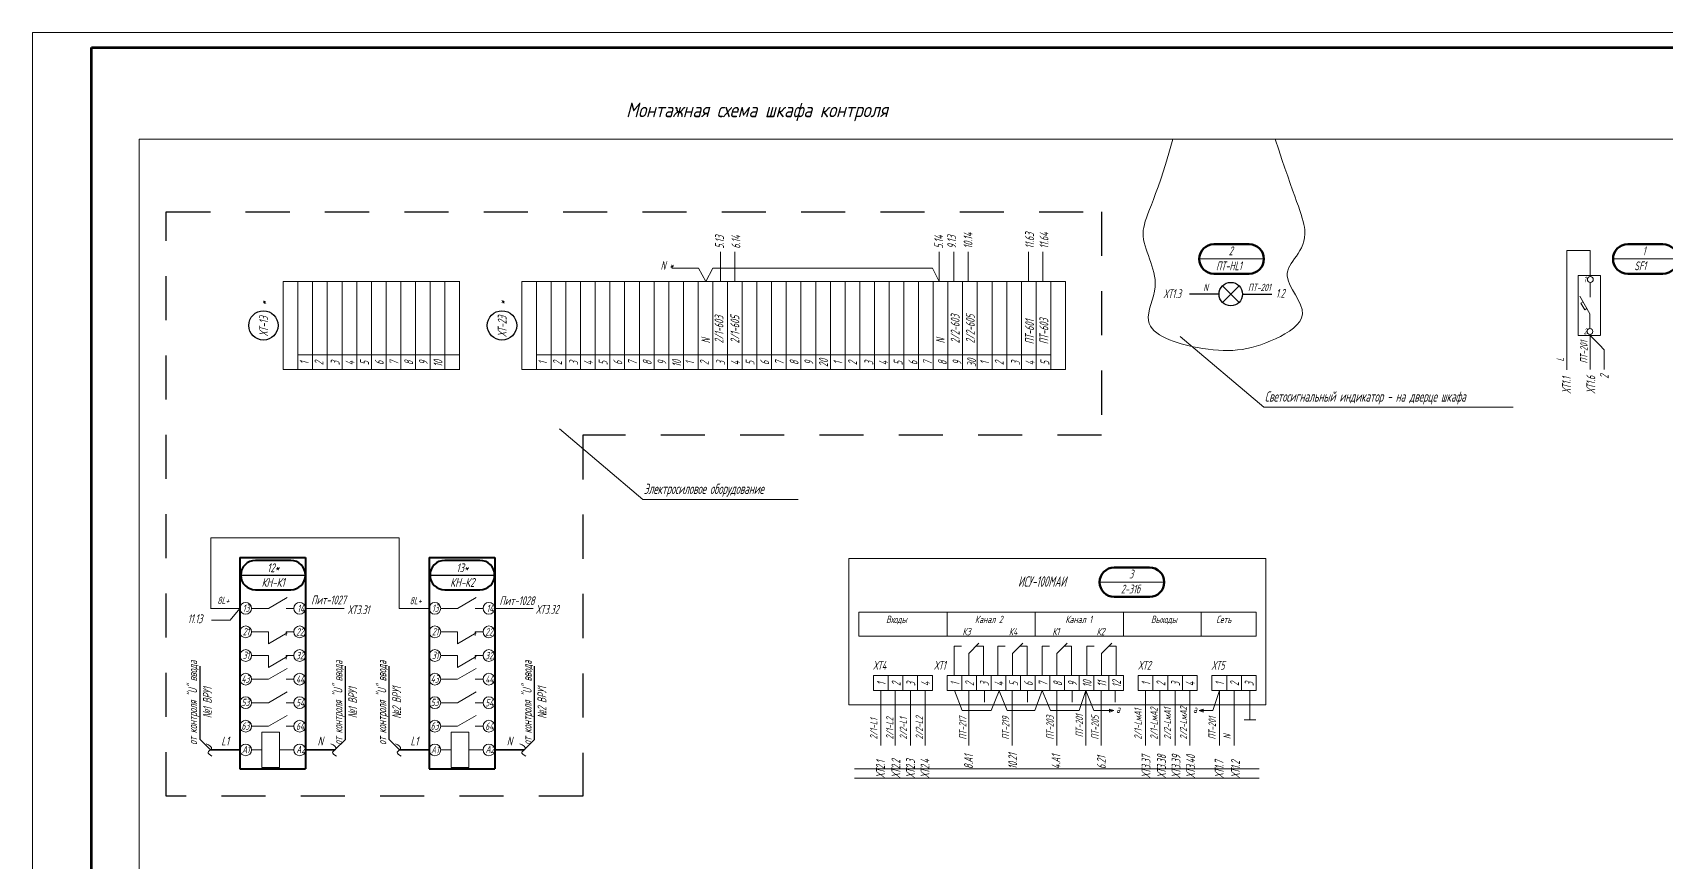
# Model space of a CAD drawing. Header units: millimetres. Extents: x 152217 to 562659, y 54507 to 219294.
# Drawn here: x 557710 to 558266, y 219012 to 219294 of the extents above; entities that cross this region are included whole.
import ezdxf
from ezdxf.enums import TextEntityAlignment as Align

# ---------------------------------------------------------------- set-up
doc = ezdxf.new("R2010")
doc.units = ezdxf.units.MM
doc.linetypes.add('JIS_02_0.7', pattern=[1.35, 0.75, -0.6])
doc.layers.get('0').update_dxf_attribs({"lineweight": 18})
doc.layers.get('Defpoints').update_dxf_attribs({"color": 139, "lineweight": 18})
for name, color, linetype, lineweight in [('TEXT', 7, 'Continuous', 25), ('Датчики', 31, 'Continuous', 50), ('Рамка тонкая', 5, 'Continuous', 25), ('Текст_КИП', 2, 'Continuous', 25), ('Толст.рамка', 7, 'Continuous', 60), ('Тонк.рамка', 10, 'Continuous', 20), ('Элемент эл. схем', 7, 'Continuous', 35)]:
    doc.layers.add(name, color=color, linetype=linetype, lineweight=lineweight)
doc.layers.add('текст', color=1, linetype='Continuous')
doc.layers.add('Текст.', color=51, linetype='Continuous')
doc.styles.add('Simplex', font='simplex.shx', dxfattribs={"width": 0.7, "oblique": 15})
doc.styles.get("Standard").update_dxf_attribs({"font": 'simplex.shx', "width": 0.6, "oblique": 15})

msp = doc.modelspace()

# ---------------------------------------------------------------- linework, layer by layer
at = {"color": 2, "ltscale": 0.5}
for p, q in [((557944.2401, 219219.3583), (557944.2401, 219209.3583)), ((557949.1278, 219219.3583), (557949.1278, 219209.3583)), ((558018.6796, 219219.3583), (558018.6796, 219209.3583)), ((558023.6796, 219219.3583), (558023.6796, 219209.3583)), ((558028.5674, 219219.3583), (558028.5674, 219209.3583)), ((558049.0475, 219219.3583), (558049.0475, 219209.3583)), ((558053.9834, 219219.3583), (558053.9834, 219209.3583))]:
    msp.add_line(p, q, dxfattribs=at)
for p, q in [((558232.2407, 219219.8952), (558232.2407, 219179.2274)), ((558232.2407, 219219.8952), (558240.2509, 219219.8952)), ((558240.2507, 219210.988), (558240.2509, 219219.8952)), ((557936.8534, 219213.8235), (557927.7525, 219213.8235)), ((557939.2401, 219209.3583), (557936.8534, 219213.8235)), ((557939.2401, 219209.3583), (557941.6267, 219213.8235)), ((557941.6267, 219213.8235), (558016.4079, 219213.8235)), ((558016.4079, 219213.8235), (558018.6796, 219209.3583)), ((558107.1782, 219216.9662), (558129.1782, 219216.9662)), ((558247.9775, 219216.9662), (558269.9775, 219216.9662)), ((558240.2501, 219208.988), (558240.2501, 219203.988)), ((558243.6623, 219211.3848), (558243.6623, 219211.3848)), ((558243.6624, 219211.3848), (558243.6624, 219190.9787)), ((558240.1308, 219198.3006), (558236.6667, 219204.3006)), ((558237.072, 219201.9488), (558237.7864, 219202.3613)), ((558238.3754, 219199.6914), (558237.072, 219201.9488)), ((558238.3754, 219199.6914), (558239.0897, 219200.1038)), ((558240.1308, 219193.3006), (558240.1308, 219198.3006)), ((558129.1648, 219166.5782), (558100.7204, 219190.5413)), ((558240.149, 219191.3374), (558240.149, 219179.3289)), ((558240.149, 219190.9787), (558243.3376, 219187.7588)), ((558243.3376, 219187.7588), (558245.0073, 219186.0727)), ((558245.0073, 219186.0727), (558245.0073, 219179.3583)), ((558214.0333, 219166.5782), (558129.1648, 219166.5782)), ((557917.8944, 219135.1717), (557889.45, 219159.1348)), ((557970.7675, 219135.1717), (557917.8944, 219135.1717)), ((557834.9289, 219122.1298), (557770.9149, 219122.1298)), ((557770.9149, 219122.1298), (557770.9149, 219097.9606)), ((557834.9293, 219098.0894), (557834.9289, 219122.1298)), ((558073.2763, 219106.9861), (558095.2763, 219106.9861)), ((557790.4541, 219098.0682), (557796.798, 219101.7738)), ((557854.831, 219098.0681), (557861.1749, 219101.7738)), ((557780.7319, 219098.0894), (557777.4013, 219094.1136)), ((557784.7319, 219098.0894), (557790.4564, 219098.0894)), ((557796.4504, 219098.0894), (557799.1074, 219098.0894)), ((557849.1088, 219098.0894), (557854.8333, 219098.0894)), ((557860.8273, 219098.0894), (557863.4843, 219098.0894)), ((558051.377, 219088.6469), (558051.377, 219096.7594)), ((558107.8582, 219088.6431), (558107.8582, 219096.7557)), ((557777.4013, 219094.1136), (557771.0913, 219094.1136)), ((557784.7319, 219090.0813), (557790.4564, 219090.0813)), ((557790.4541, 219086.0204), (557790.4559, 219090.0856)), ((557790.4541, 219086.0204), (557796.798, 219089.7261)), ((557796.4504, 219090.0813), (557796.4499, 219088.7977)), ((557796.4504, 219090.0813), (557799.1074, 219090.0813)), ((557849.1088, 219090.0813), (557854.8333, 219090.0813)), ((557854.831, 219086.0204), (557854.8328, 219090.0856)), ((557854.831, 219086.0204), (557861.1749, 219089.7261)), ((557860.8273, 219090.0813), (557860.8268, 219088.7977)), ((557860.8273, 219090.0813), (557863.4843, 219090.0813)), ((558023.7719, 219075.2079), (558023.7719, 219085.2079)), ((558023.7719, 219085.2079), (558026.2727, 219085.2079)), ((558028.7785, 219082.7079), (558032.2261, 219086.2447)), ((558031.2425, 219085.208), (558033.7433, 219085.208)), ((558033.7433, 219075.208), (558033.7433, 219085.208)), ((558038.6893, 219075.208), (558038.6893, 219085.208)), ((558038.6893, 219085.208), (558041.1901, 219085.208)), ((558043.6959, 219082.7081), (558047.1434, 219086.2448)), ((558046.1599, 219085.2081), (558048.6607, 219085.2081)), ((558048.6607, 219075.2081), (558048.6607, 219085.2081)), ((558053.7468, 219075.208), (558053.7468, 219085.208)), ((558053.7468, 219085.208), (558056.2477, 219085.208)), ((558058.7534, 219082.708), (558062.201, 219086.2448)), ((558061.2174, 219085.2081), (558063.7182, 219085.2081)), ((558063.7182, 219075.2081), (558063.7182, 219085.2081)), ((558068.9429, 219075.2079), (558068.9429, 219085.2079)), ((558068.9429, 219085.2079), (558071.4437, 219085.2079)), ((558073.9495, 219082.708), (558077.3971, 219086.2447)), ((558076.4135, 219085.208), (558078.9143, 219085.208)), ((558078.9143, 219075.208), (558078.9143, 219085.208)), ((557784.7319, 219082.0366), (557790.4564, 219082.0366)), ((557790.4541, 219077.9757), (557790.4559, 219082.0409)), ((557790.4541, 219077.9757), (557796.798, 219081.6814)), ((557796.4504, 219082.0366), (557796.4499, 219080.753)), ((557796.4504, 219082.0366), (557799.1074, 219082.0366)), ((557849.1088, 219082.0366), (557854.8333, 219082.0366)), ((557854.831, 219077.9757), (557854.8328, 219082.0409)), ((557854.831, 219077.9757), (557861.1749, 219081.6813)), ((557860.8273, 219082.0366), (557860.8268, 219080.753)), ((557860.8273, 219082.0366), (557863.4843, 219082.0366)), ((558028.7785, 219075.2079), (558028.7785, 219082.7079)), ((558043.6959, 219075.2081), (558043.6959, 219082.7081)), ((558058.7534, 219075.208), (558058.7534, 219082.708)), ((558073.9495, 219075.208), (558073.9495, 219082.708)), ((557784.7319, 219073.9909), (557790.4564, 219073.9909)), ((557790.4541, 219073.9409), (557796.798, 219077.6465)), ((557796.4504, 219073.9909), (557799.1074, 219073.9909)), ((557849.1088, 219073.9909), (557854.8333, 219073.9909)), ((557854.831, 219073.9409), (557861.1749, 219077.6465)), ((557860.8273, 219073.9909), (557863.4843, 219073.9909)), ((557790.4541, 219065.9409), (557796.798, 219069.6465)), ((557854.831, 219065.9409), (557861.1749, 219069.6465)), ((557998.7982, 219070.1761), (557998.7982, 219051.3623)), ((558003.7366, 219070.1761), (558003.7366, 219051.3623)), ((558008.9852, 219070.1761), (558008.9852, 219051.3623)), ((558013.9236, 219070.1761), (558013.9236, 219051.3623)), ((558023.8868, 219070.1761), (558026.472, 219063.2718)), ((558028.8252, 219070.1761), (558028.8252, 219051.3623)), ((558034.0738, 219070.1761), (558034.0738, 219066.1426)), ((558039.1313, 219069.9753), (558036.3887, 219063.2718)), ((558039.1313, 219069.9753), (558041.8738, 219063.2718)), ((558043.5749, 219070.1761), (558043.5749, 219051.3623)), ((558048.7669, 219070.1761), (558048.7669, 219066.1426)), ((558053.7619, 219070.1761), (558051.2361, 219063.2718)), ((558053.7619, 219070.1761), (558056.5359, 219063.2718)), ((558058.7003, 219070.1761), (558058.7003, 219051.3623)), ((558063.9451, 219070.1761), (558063.9451, 219066.1426)), ((558068.5774, 219070.1761), (558066.2758, 219063.2718)), ((558068.5948, 219070.1761), (558071.3688, 219063.2718)), ((558073.8261, 219070.1761), (558073.8261, 219051.3623)), ((558078.6117, 219070.1761), (558078.6117, 219066.1426)), ((558088.856, 219070.1761), (558088.856, 219051.3623)), ((558093.7944, 219070.1761), (558093.7944, 219051.3623)), ((558099.043, 219070.1761), (558099.043, 219051.3623)), ((558103.9814, 219070.1761), (558103.9814, 219051.3623)), ((558114.0828, 219070.1761), (558111.7811, 219063.2718)), ((558114.0828, 219070.1761), (558114.0828, 219051.3623)), ((558119.0212, 219070.1761), (558119.0212, 219051.3623)), ((558124.4413, 219070.1761), (558124.4413, 219060.1761)), ((557784.7319, 219065.9909), (557790.4564, 219065.9909)), ((557796.4504, 219065.9909), (557799.1074, 219065.9909)), ((557849.1088, 219065.9909), (557854.8333, 219065.9909)), ((557860.8273, 219065.9909), (557863.4843, 219065.9909)), ((558026.472, 219063.2718), (558036.3887, 219063.2718)), ((558041.8738, 219063.2718), (558051.2361, 219063.2718)), ((558056.5359, 219063.2718), (558066.2758, 219063.2718)), ((558071.3688, 219063.2718), (558078.0922, 219063.2718)), ((558078.0922, 219063.2718), (558076.6745, 219063.7959)), ((558076.6745, 219063.7959), (558076.6745, 219062.7478)), ((558076.6745, 219062.7478), (558078.0922, 219063.2718)), ((558107.1244, 219063.2718), (558108.5421, 219063.7959)), ((558111.7811, 219063.2718), (558107.1244, 219063.2718)), ((558108.5421, 219062.7478), (558107.1244, 219063.2718)), ((558108.5421, 219063.7959), (558108.5421, 219062.7478)), ((557784.7319, 219057.9909), (557790.4564, 219057.9909)), ((557790.4541, 219057.9409), (557796.798, 219061.6465)), ((557796.4504, 219057.9909), (557799.1074, 219057.9909)), ((557849.1088, 219057.9909), (557854.8333, 219057.9909)), ((557854.831, 219057.9409), (557861.1749, 219061.6465)), ((557860.8273, 219057.9909), (557863.4843, 219057.9909)), ((558122.4186, 219060.1761), (558126.464, 219060.1761)), ((557788.2753, 219055.9241), (557788.2753, 219043.9241)), ((557794.2753, 219055.9241), (557788.2753, 219055.9241)), ((557794.2753, 219043.9241), (557794.2753, 219055.9241)), ((557852.6522, 219055.9241), (557852.6522, 219043.9241)), ((557858.6522, 219055.9241), (557852.6522, 219055.9241)), ((557858.6522, 219043.9241), (557858.6522, 219055.9241)), ((557784.7319, 219049.9241), (557788.2753, 219049.9241)), ((557794.2753, 219049.9276), (557799.1074, 219049.9276)), ((557849.1088, 219049.9241), (557852.6522, 219049.9241)), ((557858.6522, 219049.9276), (557863.4844, 219049.9276)), ((557794.2753, 219043.9241), (557788.2753, 219043.9241)), ((557858.6522, 219043.9241), (557852.6522, 219043.9241))]:
    msp.add_line(p, q)
at = {"color": 2}
for p, q in [((557795.5039, 219209.3583), (557855.5511, 219209.3583)), ((557795.5039, 219179.3583), (557795.5039, 219209.3583)), ((557800.5039, 219179.3583), (557800.5039, 219209.3583)), ((557800.5039, 219179.3583), (557800.5039, 219209.3583)), ((557800.5039, 219179.3583), (557800.5039, 219209.3583)), ((557805.5039, 219179.3583), (557805.5039, 219209.3583)), ((557805.5039, 219179.3583), (557805.5039, 219209.3583)), ((557810.5039, 219179.3583), (557810.5039, 219209.3583)), ((557810.5039, 219179.3583), (557810.5039, 219209.3583)), ((557815.5039, 219179.3583), (557815.5039, 219209.3583)), ((557820.5039, 219179.3583), (557820.5039, 219209.3583)), ((557825.5039, 219179.3583), (557825.5039, 219209.3583)), ((557830.5039, 219179.3583), (557830.5039, 219209.3583)), ((557830.5039, 219179.3583), (557830.5039, 219209.3583)), ((557830.5039, 219179.3583), (557830.5039, 219209.3583)), ((557830.5039, 219179.3583), (557830.5039, 219209.3583)), ((557835.5039, 219179.3583), (557835.5039, 219209.3583)), ((557835.5039, 219179.3583), (557835.5039, 219209.3583)), ((557840.5039, 219179.3583), (557840.5039, 219209.3583)), ((557840.5039, 219179.3583), (557840.5039, 219209.3583)), ((557845.5039, 219179.3583), (557845.5039, 219209.3583)), ((557850.5039, 219179.3583), (557850.5039, 219209.3583)), ((557850.5039, 219179.3583), (557850.5039, 219209.3583)), ((557850.5039, 219179.3583), (557850.5039, 219209.3583)), ((557850.5039, 219179.3583), (557850.5039, 219209.3583)), ((557850.5039, 219179.3583), (557850.5039, 219209.3583)), ((557855.5039, 219179.3583), (557855.5039, 219209.3583)), ((557855.5039, 219179.3583), (557855.5039, 219209.3583)), ((557855.5039, 219179.3583), (557855.5039, 219209.3583)), ((557855.5039, 219179.3583), (557855.5039, 219209.3583)), ((557876.6746, 219209.3583), (558061.6746, 219209.3583)), ((557876.6746, 219179.3583), (557876.6746, 219209.3583)), ((557881.6746, 219179.3583), (557881.6746, 219209.3583)), ((557881.6746, 219179.3583), (557881.6746, 219209.3583)), ((557881.6746, 219179.3583), (557881.6746, 219209.3583)), ((557886.6746, 219179.3583), (557886.6746, 219209.3583)), ((557886.6746, 219179.3583), (557886.6746, 219209.3583)), ((557891.6746, 219179.3583), (557891.6746, 219209.3583)), ((557891.6746, 219179.3583), (557891.6746, 219209.3583)), ((557896.6746, 219179.3583), (557896.6746, 219209.3583)), ((557901.6746, 219179.3583), (557901.6746, 219209.3583)), ((557906.6746, 219179.3583), (557906.6746, 219209.3583)), ((557911.6746, 219179.3583), (557911.6746, 219209.3583)), ((557911.6746, 219179.3583), (557911.6746, 219209.3583)), ((557911.6746, 219179.3583), (557911.6746, 219209.3583)), ((557911.6746, 219179.3583), (557911.6746, 219209.3583)), ((557916.6746, 219179.3583), (557916.6746, 219209.3583)), ((557916.6746, 219179.3583), (557916.6746, 219209.3583)), ((557921.6746, 219179.3583), (557921.6746, 219209.3583)), ((557921.6746, 219179.3583), (557921.6746, 219209.3583)), ((557926.6746, 219179.3583), (557926.6746, 219209.3583)), ((557931.6746, 219179.3583), (557931.6746, 219209.3583)), ((557931.6746, 219179.3583), (557931.6746, 219209.3583)), ((557931.6746, 219179.3583), (557931.6746, 219209.3583)), ((557931.6746, 219179.3583), (557931.6746, 219209.3583)), ((557936.6746, 219179.3583), (557936.6746, 219209.3583)), ((557936.6746, 219179.3583), (557936.6746, 219209.3583)), ((557936.6746, 219179.3583), (557936.6746, 219209.3583)), ((557941.6746, 219179.3583), (557941.6746, 219209.3583)), ((557941.6746, 219179.3583), (557941.6746, 219209.3583)), ((557946.6746, 219179.3583), (557946.6746, 219209.3583)), ((557951.6746, 219179.3583), (557951.6746, 219209.3583)), ((557956.6746, 219179.3583), (557956.6746, 219209.3583)), ((557961.6746, 219179.3583), (557961.6746, 219209.3583)), ((557961.6746, 219179.3583), (557961.6746, 219209.3583)), ((557961.6746, 219179.3583), (557961.6746, 219209.3583)), ((557961.6746, 219179.3583), (557961.6746, 219209.3583)), ((557966.6746, 219179.3583), (557966.6746, 219209.3583)), ((557966.6746, 219179.3583), (557966.6746, 219209.3583)), ((557971.6746, 219179.3583), (557971.6746, 219209.3583)), ((557971.6746, 219179.3583), (557971.6746, 219209.3583)), ((557976.6746, 219179.3583), (557976.6746, 219209.3583)), ((557981.6746, 219179.3583), (557981.6746, 219209.3583)), ((557986.6746, 219179.3583), (557986.6746, 219209.3583)), ((557986.6746, 219179.3583), (557986.6746, 219209.3583)), ((557986.6746, 219179.3583), (557986.6746, 219209.3583)), ((557986.6746, 219179.3583), (557986.6746, 219209.3583)), ((557986.6746, 219179.3583), (557986.6746, 219209.3583)), ((557991.6746, 219179.3583), (557991.6746, 219209.3583)), ((557991.6746, 219179.3583), (557991.6746, 219209.3583)), ((557996.6746, 219179.3583), (557996.6746, 219209.3583)), ((557996.6746, 219179.3583), (557996.6746, 219209.3583)), ((558001.6746, 219179.3583), (558001.6746, 219209.3583)), ((558006.6746, 219179.3583), (558006.6746, 219209.3583)), ((558006.6746, 219179.3583), (558006.6746, 219209.3583)), ((558006.6746, 219179.3583), (558006.6746, 219209.3583)), ((558006.6746, 219179.3583), (558006.6746, 219209.3583)), ((558011.6746, 219179.3583), (558011.6746, 219209.3583)), ((558011.6746, 219179.3583), (558011.6746, 219209.3583)), ((558011.6746, 219179.3583), (558011.6746, 219209.3583)), ((558016.6746, 219179.3583), (558016.6746, 219209.3583)), ((558016.6746, 219179.3583), (558016.6746, 219209.3583)), ((558021.6746, 219179.3583), (558021.6746, 219209.3583)), ((558026.6746, 219179.3583), (558026.6746, 219209.3583)), ((558031.6746, 219179.3583), (558031.6746, 219209.3583)), ((558036.6746, 219179.3583), (558036.6746, 219209.3583)), ((558036.6746, 219179.3583), (558036.6746, 219209.3583)), ((558036.6746, 219179.3583), (558036.6746, 219209.3583)), ((558036.6746, 219179.3583), (558036.6746, 219209.3583)), ((558041.6746, 219179.3583), (558041.6746, 219209.3583)), ((558041.6746, 219179.3583), (558041.6746, 219209.3583)), ((558046.6746, 219179.3583), (558046.6746, 219209.3583)), ((558046.6746, 219179.3583), (558046.6746, 219209.3583)), ((558051.6746, 219179.3583), (558051.6746, 219209.3583)), ((558056.6746, 219179.3583), (558056.6746, 219209.3583)), ((558056.6746, 219179.3583), (558056.6746, 219209.3583)), ((558061.6746, 219179.3583), (558061.6746, 219209.3583)), ((557795.5039, 219179.3583), (557855.5511, 219179.3583)), ((557800.5039, 219184.3901), (557855.5511, 219184.3901)), ((557876.6746, 219179.3583), (558061.6746, 219179.3583)), ((557881.6746, 219184.3901), (558056.6746, 219184.3901)), ((557996.3731, 219075.2078), (558016.3731, 219075.208)), ((557996.3731, 219070.1761), (557996.3731, 219075.208)), ((557996.3731, 219070.1761), (557996.3731, 219075.208)), ((557996.3731, 219070.1761), (557996.3731, 219075.208)), ((557996.3731, 219070.1761), (557996.3731, 219075.208)), ((558001.3731, 219070.1761), (558001.3731, 219075.208)), ((558001.3731, 219070.1761), (558001.3731, 219075.208)), ((558001.3731, 219070.1761), (558001.3731, 219075.208)), ((558001.3731, 219070.1761), (558001.3731, 219075.208)), ((558006.3731, 219070.1761), (558006.3731, 219075.208)), ((558011.3731, 219070.1761), (558011.3731, 219075.208)), ((558016.3731, 219070.1761), (558016.3731, 219075.208)), ((558021.373, 219075.2078), (558041.373, 219075.208)), ((558021.373, 219070.1761), (558021.373, 219075.208)), ((558021.373, 219070.1761), (558021.373, 219075.208)), ((558021.373, 219070.1761), (558021.373, 219075.208)), ((558021.373, 219070.1761), (558021.373, 219075.208)), ((558026.373, 219070.1761), (558026.373, 219075.208)), ((558026.373, 219070.1761), (558026.373, 219075.208)), ((558026.373, 219070.1761), (558026.373, 219075.208)), ((558026.373, 219070.1761), (558026.373, 219075.208)), ((558031.373, 219070.1761), (558031.373, 219075.208)), ((558036.373, 219070.1761), (558036.373, 219075.208)), ((558041.373, 219070.1761), (558041.373, 219075.208)), ((558041.373, 219075.2078), (558061.373, 219075.208)), ((558041.373, 219070.1761), (558041.373, 219075.208)), ((558041.373, 219070.1761), (558041.373, 219075.208)), ((558041.373, 219070.1761), (558041.373, 219075.208)), ((558041.373, 219070.1761), (558041.373, 219075.208)), ((558046.373, 219070.1761), (558046.373, 219075.208)), ((558046.373, 219070.1761), (558046.373, 219075.208)), ((558046.373, 219070.1761), (558046.373, 219075.208)), ((558046.373, 219070.1761), (558046.373, 219075.208)), ((558051.373, 219070.1761), (558051.373, 219075.208)), ((558056.373, 219070.1761), (558056.373, 219075.208)), ((558061.373, 219070.1761), (558061.373, 219075.208)), ((558061.373, 219075.2078), (558081.373, 219075.208)), ((558061.373, 219070.1761), (558061.373, 219075.208)), ((558061.373, 219070.1761), (558061.373, 219075.208)), ((558061.373, 219070.1761), (558061.373, 219075.208)), ((558061.373, 219070.1761), (558061.373, 219075.208)), ((558066.373, 219070.1761), (558066.373, 219075.208)), ((558066.373, 219070.1761), (558066.373, 219075.208)), ((558066.373, 219070.1761), (558066.373, 219075.208)), ((558066.373, 219070.1761), (558066.373, 219075.208)), ((558071.373, 219070.1761), (558071.373, 219075.208)), ((558076.373, 219070.1761), (558076.373, 219075.208)), ((558081.373, 219070.1761), (558081.373, 219075.208)), ((558086.4493, 219075.2078), (558106.4493, 219075.208)), ((558086.4493, 219070.1761), (558086.4493, 219075.208)), ((558086.4493, 219070.1761), (558086.4493, 219075.208)), ((558086.4493, 219070.1761), (558086.4493, 219075.208)), ((558086.4493, 219070.1761), (558086.4493, 219075.208)), ((558091.4493, 219070.1761), (558091.4493, 219075.208)), ((558091.4493, 219070.1761), (558091.4493, 219075.208)), ((558091.4493, 219070.1761), (558091.4493, 219075.208)), ((558091.4493, 219070.1761), (558091.4493, 219075.208)), ((558096.4493, 219070.1761), (558096.4493, 219075.208)), ((558101.4493, 219070.1761), (558101.4493, 219075.208)), ((558106.4493, 219070.1761), (558106.4493, 219075.208)), ((558111.5212, 219070.1761), (558111.5212, 219075.208)), ((558111.5212, 219070.1761), (558111.5212, 219075.208)), ((558111.5212, 219070.1761), (558111.5212, 219075.208)), ((558111.5212, 219070.1761), (558111.5212, 219075.208)), ((558111.5212, 219075.2078), (558126.5212, 219075.2078)), ((558116.5212, 219070.1761), (558116.5212, 219075.208)), ((558116.5212, 219070.1761), (558116.5212, 219075.208)), ((558116.5212, 219070.1761), (558116.5212, 219075.208)), ((558116.5212, 219070.1761), (558116.5212, 219075.208)), ((558121.5212, 219070.1761), (558121.5212, 219075.208)), ((558126.5212, 219070.1761), (558126.5212, 219075.208)), ((557996.3731, 219070.1761), (558016.3731, 219070.1761)), ((558021.373, 219070.1761), (558041.373, 219070.1761)), ((558041.373, 219070.1761), (558061.373, 219070.1761)), ((558061.373, 219070.1761), (558081.373, 219070.1761)), ((558086.4493, 219070.1761), (558106.4493, 219070.1761)), ((558111.5212, 219070.1761), (558126.5212, 219070.1761))]:
    msp.add_line(p, q, dxfattribs=at)
at = {"lineweight": 40}
for p, q in [((557780.7319, 219115.4364), (557780.7319, 219043.5165)), ((557780.7319, 219115.4364), (557803.1096, 219115.4364)), ((557803.1088, 219115.4364), (557803.1088, 219043.5165)), ((557845.1088, 219115.4364), (557845.1088, 219043.5165)), ((557845.1088, 219115.4364), (557867.4865, 219115.4364)), ((557867.4857, 219115.4364), (557867.4857, 219043.5165)), ((557780.732, 219043.5165), (557803.1088, 219043.5165)), ((557845.1089, 219043.5165), (557867.4857, 219043.5165))]:
    msp.add_line(p, q, dxfattribs=at)
at = {"color": 0, "linetype": 'ByBlock', "lineweight": -3}
for p, q in [((557781.065, 219109.3933), (557803.065, 219109.3933)), ((557845.4419, 219109.3933), (557867.4419, 219109.3933))]:
    msp.add_line(p, q, dxfattribs=at)
at = {"ltscale": 20}
for p, q in [((557770.9154, 219098.0894), (557780.7319, 219098.0894)), ((557803.1093, 219098.0895), (557816.1902, 219098.0895)), ((557834.9293, 219098.0894), (557845.1088, 219098.0894)), ((557867.4843, 219098.0894), (557880.5653, 219098.0894))]:
    msp.add_line(p, q, dxfattribs=at)
for points in [[(557746.4312, 219257.7142), (558304.5563, 219257.7142), (558304.5563, 218730.6004), (557746.4312, 218730.6004)], [(558129.8946, 219065.2718), (557987.9363, 219065.2718), (557987.9363, 219115.021), (558129.8946, 219115.021)], [(557991.3691, 219096.752), (558021.373, 219096.7594), (558021.373, 219088.6469), (557991.3691, 219088.6469)], [(558021.373, 219096.7594), (558081.3809, 219096.7594), (558081.3809, 219088.6469), (558021.373, 219088.6469)], [(558081.3809, 219096.752), (558126.5212, 219096.752), (558126.5212, 219088.6405), (558081.3809, 219088.6406)]]:
    msp.add_lwpolyline(points, close=True)
msp.add_lwpolyline([(558243.6611, 219190.9787), (558236.0946, 219190.9787), (558236.0946, 219211.3848), (558243.6623, 219211.3848)])
at = {"lineweight": 40}
for points in [[(557786.065, 219104.3933), (557798.065, 219104.3933, 1), (557798.065, 219114.3933), (557786.065, 219114.3933, 1)], [(557850.4419, 219104.3933), (557862.4419, 219104.3933, 1), (557862.4419, 219114.3933), (557850.4419, 219114.3933, 1)]]:
    msp.add_lwpolyline(points, format="xyb", close=True, dxfattribs=at)
for centre, radius in [((558240.2501, 219209.988), 1), ((558240.1308, 219192.3006), 1), ((557782.7319, 219098.0894), 2), ((557801.1074, 219098.0894), 2), ((557847.1088, 219098.0894), 2), ((557865.4843, 219098.0894), 2), ((557782.7319, 219090.0813), 2), ((557801.1074, 219090.0813), 2), ((557847.1088, 219090.0813), 2), ((557865.4843, 219090.0813), 2), ((557782.7319, 219082.0366), 2), ((557801.1074, 219082.0366), 2), ((557847.1088, 219082.0366), 2), ((557865.4843, 219082.0366), 2), ((557782.7319, 219073.9909), 2), ((557801.1074, 219073.9909), 2), ((557847.1088, 219073.9909), 2), ((557865.4843, 219073.9909), 2), ((557782.7319, 219065.9909), 2), ((557801.1074, 219065.9909), 2), ((557847.1088, 219065.9909), 2), ((557865.4843, 219065.9909), 2), ((557782.7319, 219057.9909), 2), ((557801.1074, 219057.9909), 2), ((557847.1088, 219057.9909), 2), ((557865.4843, 219057.9909), 2), ((557782.7319, 219049.9276), 2), ((557801.1074, 219049.9276), 2), ((557847.1088, 219049.9276), 2), ((557865.4844, 219049.9276), 2)]:
    msp.add_circle(centre, radius)
at = {"lineweight": -3, "ltscale": 0.5}
for centre in [(557788.7615, 219194.3583), (557869.9323, 219194.3583)]:
    msp.add_circle(centre, 5, dxfattribs=at)
msp.add_open_spline([(558098.1985, 219257.7142), (558092.1229, 219235.6654), (558083.7218, 219225.5257), (558095.6982, 219210.2115), (558085.4762, 219192.3944), (558111.4889, 219184.5542), (558127.4072, 219185.7703), (558147.298, 219197.8326), (558131.0072, 219213.3185), (558147.9077, 219221.0609), (558139.5098, 219237.7659), (558133.0699, 219257.7142)], degree=3, knots=[0, 0, 0, 0, 16.69292667, 35.40816153, 47.17521849, 66.11405892, 92.94054575, 105.34052397, 119.38941934, 136.13954343, 146.10485473, 146.10485473, 146.10485473, 146.10485473])
for points in [[(557771.2562, 219047.7969), (557769.9157, 219049.1374), (557771.0555, 219050.2772), (557769.3054, 219052.0272)], [(557813.6317, 219047.7969), (557812.2912, 219049.1374), (557813.431, 219050.2772), (557811.6809, 219052.0272)], [(557835.6331, 219047.7968), (557834.2926, 219049.1373), (557835.4324, 219050.2771), (557833.6823, 219052.0272)], [(557878.0086, 219047.7968), (557876.6681, 219049.1373), (557877.8079, 219050.2771), (557876.0578, 219052.0272)]]:
    msp.add_spline(points, degree=3)
at = {"layer": 'Defpoints', "color": 7, "linetype": 'JIS_02_0.7', "lineweight": -3, "ltscale": 20}
for p, q in [((557755.7107, 219034.1354), (557755.7107, 219232.9888)), ((557755.7107, 219232.9888), (558073.9367, 219232.9888)), ((558073.9367, 219232.9888), (558073.9367, 219156.9741)), ((558073.9367, 219156.9741), (557897.4822, 219156.9741)), ((557897.4822, 219156.9741), (557897.4822, 219034.1354)), ((557897.4822, 219034.1354), (557755.7107, 219034.1354))]:
    msp.add_line(p, q, dxfattribs=at)
at = {"layer": 'Defpoints'}
for p, q in [((558068.5948, 219070.1761), (558068.5948, 219051.3623)), ((558127.6142, 219043.4622), (557989.9001, 219043.4622)), ((558127.6142, 219040.3095), (557989.9001, 219040.3095))]:
    msp.add_line(p, q, dxfattribs=at)
at = {"layer": 'Датчики'}
for points in [[(558112.1782, 219211.9662), (558124.1782, 219211.9662, 1), (558124.1782, 219221.9662), (558112.1782, 219221.9662, 1)], [(558252.9775, 219211.9662), (558264.9775, 219211.9662, 1), (558264.9775, 219221.9662), (558252.9775, 219221.9662, 1)], [(558078.2763, 219101.9861), (558090.2763, 219101.9861, 1), (558090.2763, 219111.9861), (558078.2763, 219111.9861, 1)]]:
    msp.add_lwpolyline(points, format="xyb", close=True, dxfattribs=at)
at = {"layer": 'Рамка тонкая', "ltscale": 20}
for p, q in [((557767.1964, 219053.4631), (557767.1964, 219078.4631)), ((557816.643, 219053.4631), (557816.643, 219078.4631)), ((557831.5733, 219053.4631), (557831.5733, 219078.4631)), ((557881.0199, 219053.4631), (557881.0199, 219078.4631)), ((557770.7319, 219049.9276), (557767.1964, 219053.4631)), ((557813.1074, 219049.9276), (557816.643, 219053.4631)), ((557835.1088, 219049.9276), (557831.5733, 219053.4631)), ((557877.4844, 219049.9276), (557881.0199, 219053.4631))]:
    msp.add_line(p, q, dxfattribs=at)
at = {"layer": 'текст', "lineweight": -3}
for p, q in [((558115.0854, 219202.1849), (558120.7422, 219207.8418)), ((558115.0854, 219207.8418), (558120.7422, 219202.1849)), ((558113.9138, 219205.0133), (558103.9138, 219205.0133)), ((558121.9138, 219205.0133), (558131.9138, 219205.0133))]:
    msp.add_line(p, q, dxfattribs=at)
at = {"layer": 'текст', "color": 4, "lineweight": -3}
msp.add_circle((558117.9138, 219205.0133), 4, dxfattribs=at)
at = {"layer": 'Толст.рамка'}
for p, q in [((557730.2381, 219288.9769), (558546.2381, 219288.9788)), ((557730.2381, 218704.9769), (557730.2381, 219288.9769))]:
    msp.add_line(p, q, dxfattribs=at)
at = {"layer": 'Тонк.рамка'}
for p, q in [((558551.2381, 219293.9809), (557710.2381, 219293.9809)), ((557710.2381, 219293.9809), (557710.2381, 218699.9769))]:
    msp.add_line(p, q, dxfattribs=at)
at = {"layer": 'Элемент эл. схем', "ltscale": 20}
for p, q in [((557780.7319, 219049.9276), (557770.7319, 219049.9276)), ((557803.1074, 219049.9276), (557813.1074, 219049.9276)), ((557845.1088, 219049.9276), (557835.1088, 219049.9276)), ((557867.4844, 219049.9276), (557877.4844, 219049.9276))]:
    msp.add_line(p, q, dxfattribs=at)

# ---------------------------------------------------------------- texts
at = {"oblique": 15, "width": 0.6}
for s, p in [('N', (558108.551, 219206.0276)), ('ПТ-201', (558123.7567, 219206.0345))]:
    msp.add_text(s, height=2.5, dxfattribs=at).set_placement(p)
for s, height, rotation, p in [('ПТ-601', 3, 90, (558050.9477, 219187.9316)), ('ПТ-603', 3, 90, (558055.8125, 219187.9316)), ('ПТ-201', 2.5, 90, (558239.3068, 219181.4091)), ('L', 2.5, 90, (558231.3022, 219182.0828)), ('13', 2.5, 0.000007, (557781.7207, 219096.9034)), ('14', 2.5, 0.000007, (557800.2938, 219096.8257)), ('13', 2.5, 0.000007, (557846.0976, 219096.9034)), ('14', 2.5, 0.000007, (557864.6707, 219096.8257)), ('21', 2.5, 0.000007, (557781.7207, 219088.8953)), ('22', 2.5, 0.000007, (557799.8531, 219088.8177)), ('21', 2.5, 0.000007, (557846.0976, 219088.8953)), ('22', 2.5, 0.000007, (557864.23, 219088.8176)), ('31', 2.5, 0.000007, (557781.7207, 219080.8506)), ('32', 2.5, 0.000007, (557799.8654, 219080.7729)), ('31', 2.5, 0.000007, (557846.0976, 219080.8505)), ('32', 2.5, 0.000007, (557864.2423, 219080.7729)), ('43', 2.5, 0.000007, (557781.2769, 219072.8048)), ('44', 2.5, 0.000007, (557799.85, 219072.7272)), ('43', 2.5, 0.000007, (557845.6538, 219072.8048)), ('44', 2.5, 0.000007, (557864.2269, 219072.7272)), ('53', 2.5, 0.000007, (557781.2769, 219064.8048)), ('54', 2.5, 0.000007, (557799.85, 219064.7272)), ('53', 2.5, 0.000007, (557845.6538, 219064.8048)), ('54', 2.5, 0.000007, (557864.2269, 219064.7272)), ('2/1-LмА1', 2.5, 90, (558087.5675, 219053.4637)), ('2/1-LмА2', 2.5, 90, (558093.0112, 219053.4637)), ('2/2-LмА1', 2.5, 90, (558097.6301, 219053.4637)), ('2/2-LмА2', 2.5, 90, (558103.0738, 219053.4637)), ('63', 2.5, 0.000007, (557781.2769, 219056.8048)), ('64', 2.5, 0.000007, (557799.85, 219056.7272)), ('63', 2.5, 0.000007, (557845.6538, 219056.8048)), ('64', 2.5, 0.000007, (557864.2269, 219056.7272)), ('2/1-L1', 2.5, 90, (557997.6916, 219053.5035)), ('2/1-L2', 2.5, 90, (558003.1353, 219053.5035)), ('2/2-L1', 2.5, 90, (558007.7542, 219053.5035)), ('2/2-L2', 2.5, 90, (558013.1979, 219053.5035)), ('ПТ-217', 2.5, 90, (558027.9557, 219053.4132)), ('ПТ-219', 2.5, 90, (558042.5319, 219053.4132)), ('ПТ-203', 2.5, 90, (558057.6615, 219053.4132)), ('ПТ-205', 2.5, 90, (558072.9955, 219053.4132)), ('ПТ-201', 2.5, 90, (558112.8332, 219053.4517)), ('А2', 2.5, 0.000007, (557799.9679, 219048.8777)), ('А2', 2.5, 0.000007, (557864.3448, 219048.8777)), ('N', 2.5, 90, (558117.9199, 219053.5789)), ('А1', 2.5, 0.000007, (557781.4484, 219048.7923)), ('А1', 2.5, 0.000007, (557845.8253, 219048.7923))]:
    msp.add_text(s, height=height, rotation=rotation, dxfattribs=at).set_placement(p)
at = {"color": 2, "oblique": 15, "width": 0.6}
for s, p in [('11.13', (557762.9771, 219093.0343)), ('ХТ3.31', (557817.4305, 219096.1051)), ('ХТ3.32', (557881.4872, 219096.2339))]:
    msp.add_text(s, height=3, dxfattribs=at).set_placement(p)
at = {"layer": 'Defpoints', "oblique": 15, "width": 0.6}
msp.add_text('ПТ-201', height=2.5, rotation=90, dxfattribs=at).set_placement((558067.6436, 219054.2137))
at = {"layer": 'TEXT', "oblique": 15, "width": 0.6}
for s, p in [('Светосигнальный индикатор - на дверце шкафа', (558129.473, 219168.427)), ('Электросиловое оборудование', (557918.2026, 219137.0204))]:
    msp.add_text(s, height=3.5, dxfattribs=at).set_placement(p)
at = {"layer": 'текст', "oblique": 15, "width": 0.6}
for s, p in [('ХТ-1Э   *', (557790.3248, 219196.6243)), ('ХТ-2Э   *', (557871.4956, 219196.6243)), ('1', (557804.1409, 219181.5338)), ('2', (557809.1409, 219181.5338)), ('3', (557814.6771, 219181.5338)), ('4', (557819.6771, 219181.5338)), ('5', (557824.6771, 219181.5338)), ('6', (557829.6771, 219181.5979)), ('7', (557834.6771, 219181.5979)), ('8', (557839.6771, 219181.5979)), ('9', (557844.6771, 219181.5979)), ('1', (557885.3117, 219181.5338)), ('2', (557890.3117, 219181.5338)), ('3', (557895.8479, 219181.5338)), ('4', (557900.8479, 219181.5338)), ('5', (557905.8479, 219181.5338)), ('6', (557910.8479, 219181.5979)), ('7', (557915.8479, 219181.5979)), ('8', (557920.8479, 219181.5979)), ('9', (557925.8479, 219181.5979)), ('1', (557935.3185, 219181.5338)), ('2', (557940.3117, 219181.5338)), ('3', (557945.8479, 219181.5338)), ('4', (557950.8547, 219181.5338)), ('5', (557955.8479, 219181.5338)), ('6', (557960.8547, 219181.5979)), ('7', (557965.8479, 219181.5979)), ('8', (557970.8479, 219181.5979)), ('9', (557975.8479, 219181.5979)), ('1', (557985.7212, 219181.5338)), ('2', (557990.7144, 219181.5338)), ('3', (557996.2506, 219181.5338)), ('4', (558001.2574, 219181.5338)), ('5', (558006.2506, 219181.5338)), ('6', (558011.2574, 219181.5979)), ('7', (558016.2506, 219181.5979)), ('8', (558021.2506, 219181.5979)), ('9', (558026.2506, 219181.5979)), ('1', (558035.6191, 219181.5338)), ('2', (558040.6123, 219181.5338)), ('3', (558046.1485, 219181.5338)), ('4', (558051.1553, 219181.5338)), ('5', (558056.1485, 219181.5338)), ('5', (558045.5463, 219072.3516)), ('7', (558055.5463, 219072.3516)), ('8', (558060.5463, 219072.3516)), ('10', (558070.5463, 219072.3516)), ('11', (558075.5463, 219072.3516)), ('12', (558080.5463, 219072.3516)), ('1', (558000.5464, 219072.3516)), ('2', (558005.5464, 219072.3516)), ('3', (558010.5464, 219072.3516)), ('4', (558015.5464, 219072.3516)), ('1', (558025.5463, 219072.3516)), ('2', (558030.5463, 219072.3516)), ('3', (558035.5463, 219072.3516)), ('4', (558040.5463, 219072.3516)), ('6', (558050.5463, 219072.3516)), ('9', (558065.5463, 219072.3516)), ('1', (558090.6225, 219072.3516)), ('2', (558095.6225, 219072.3516)), ('3', (558100.6225, 219072.3516)), ('4', (558105.6225, 219072.3516)), ('1', (558115.6945, 219072.3516)), ('2', (558120.6945, 219072.3516)), ('3', (558125.6945, 219072.3516))]:
    msp.add_text(s, height=3, rotation=90, dxfattribs=at).set_placement(p, align=Align.CENTER)
for s, p in [('10', (557849.6612, 219180.2144)), ('10', (557930.8319, 219180.2144)), ('20', (557980.8319, 219180.2144)), ('30', (558031.2347, 219180.2144))]:
    msp.add_text(s, height=3, rotation=90, dxfattribs=at).set_placement(p)
for p in [(557773.0888, 219099.5274), (557838.5227, 219099.4637)]:
    msp.add_text('8L+', height=2.5, dxfattribs=at).set_placement(p)
for s, p in [('ХТ4', (557998.4405, 219077.2059)), ('ХТ1', (558018.9238, 219077.2059)), ('ХТ2', (558088.5469, 219077.2059)), ('ХТ5', (558113.5925, 219077.2059))]:
    msp.add_text(s, height=3, dxfattribs=at).set_placement(p, align=Align.CENTER)
at = {"layer": 'текст', "lineweight": 20, "char_height": 3, "width": 24.968246, "attachment_point": 5, "style": 'Simplex'}
for s, insert in [('12*', (557792.065, 219111.8933)), ('13*', (557856.4419, 219111.8933)), ('КН-К1', (557792.065, 219106.8933)), ('КН-К2', (557856.4419, 219106.8933)), ('L1', (557775.7319, 219052.9276)), ('N', (557808.1074, 219052.9276)), ('L1', (557840.1088, 219052.9276)), ('N', (557872.4844, 219052.9276))]:
    msp.add_mtext(s, dxfattribs=dict(at, insert=insert))
at = {"layer": 'текст', "lineweight": 20, "char_height": 3, "width": 31.82507, "attachment_point": 5, "rotation": 90, "style": 'Simplex'}
for s, insert in [('{\\W0.6;от контроля "U" ввода \\fArial|b0|i0|c204|p34;№\\Fsimplex|c204;1 ВРУ1}', (557767.1964, 219065.9631)), ('{\\W0.6;от контроля "U" ввода \\fArial|b0|i0|c204|p34;№\\Fsimplex|c204;1 ВРУ1}', (557816.643, 219065.9631)), ('{\\W0.6;от контроля "U" ввода \\fArial|b0|i0|c204|p34;№\\Fsimplex|c204;2 ВРУ1}', (557831.5733, 219065.9631)), ('{\\W0.6;от контроля "U" ввода \\fArial|b0|i0|c204|p34;№\\Fsimplex|c204;2 ВРУ1}', (557881.0199, 219065.9631))]:
    msp.add_mtext(s, dxfattribs=dict(at, insert=insert))
at = {"layer": 'Текст.', "oblique": 15, "width": 0.6}
for s, p in [('5.13', (557945.462, 219220.4527)), ('6.14', (557951.0209, 219220.4527)), ('9.13', (558024.4661, 219220.4527)), ('10.14', (558030.025, 219220.4527)), ('11.63', (558050.9406, 219220.4527)), ('11.64', (558055.8764, 219220.4527)), ('8.А1', (558030.1621, 219043.3867)), ('10.21', (558045.2165, 219043.3867)), ('4.А1', (558059.931, 219043.3867)), ('6.21', (558075.3727, 219043.3867))]:
    msp.add_text(s, height=3, rotation=90, dxfattribs=at).set_placement(p)
at = {"layer": 'Текст.', "color": 1, "oblique": 15, "width": 0.6}
msp.add_text('5.14', height=3, rotation=90, dxfattribs=at).set_placement((558020.0308, 219220.4527))
at = {"layer": 'Текст_КИП', "oblique": 15}
for s, height, width, p in [('Монтажная схема шкафа контроля', 5, 0.8, (557912.1616, 219265.203)), ('2', 3, 0.6, (558117.225, 219218.2274)), ('1', 3, 0.6, (558258.0243, 219218.2274)), ('ПТ-НL1', 3, 0.6, (558112.8921, 219213.1275)), ('SF1', 3, 0.6, (558255.224, 219213.1275)), ('1', 2, 0.6, (558238.0313, 219209.0264)), ('ХТ1.3', 3, 0.6, (558095.0266, 219203.6386)), ('1.2', 3, 0.6, (558133.2639, 219203.7625)), ('2', 2, 0.6, (558238.0313, 219191.3686)), ('3', 3, 0.6, (558083.323, 219108.2473)), ('2-31б', 3, 0.6, (558080.5227, 219103.1474)), ('Входы', 2.5, 0.6, (558000.6035, 219093.0668)), ('К3', 2.5, 0.6, (558026.6176, 219088.936)), ('Канал 2', 2.5, 0.6, (558030.8474, 219093.0668)), ('К4', 2.5, 0.6, (558042.4067, 219088.936)), ('К1', 2.5, 0.6, (558057.2128, 219088.936)), ('Канал 1', 2.5, 0.6, (558061.6174, 219093.0668)), ('К2', 2.5, 0.6, (558072.2647, 219088.936)), ('Выходы', 2.5, 0.6, (558090.754, 219093.0668)), ('Сеть', 2.5, 0.6, (558112.9722, 219093.0668)), ('а', 2.5, 0.6, (558078.9293, 219062.529)), ('а', 2.5, 0.6, (558105.0916, 219062.529))]:
    msp.add_text(s, height=height, dxfattribs=dict(at, width=width)).set_placement(p)
at = {"layer": 'Текст_КИП', "color": 6, "oblique": 15, "width": 0.6}
msp.add_text('N *', height=3, dxfattribs=at).set_placement((557923.8826, 219213.2911))
at = {"layer": 'Текст_КИП', "oblique": 15, "width": 0.6}
for s, p in [('2/1-603', (557945.2773, 219188.2376)), ('2/1-605', (557950.6807, 219188.2376)), ('2/2-603', (558025.631, 219188.25)), ('2/2-605', (558030.7789, 219188.25)), ('N', (557940.7729, 219188.2376)), ('N', (558020.5793, 219188.25)), ('ХТ1.1', (558233.6486, 219171.1907)), ('ХТ1.6', (558241.9323, 219171.1907)), ('2', (558246.4825, 219176.2259)), ('ХТ2.1', (558000.2211, 219040.3494)), ('ХТ2.2', (558005.4708, 219040.3494)), ('ХТ2.3', (558010.4307, 219040.3494)), ('ХТ2.4', (558015.3881, 219040.3494)), ('ХТ3.37', (558090.5928, 219040.3494)), ('ХТ3.38', (558095.8424, 219040.3494)), ('ХТ3.39', (558100.8024, 219040.3494)), ('ХТ3.40', (558105.7597, 219040.3494)), ('ХТ1.7', (558115.4825, 219040.3494)), ('ХТ1.2', (558121.018, 219040.3494))]:
    msp.add_text(s, height=3, rotation=90, dxfattribs=at).set_placement(p)
at = {"layer": 'Текст_КИП', "oblique": 15}
for s, height, width, p in [('ИСУ-100МАИ', 3.5, 0.6, (558053.7032, 219105.4671)), ('Пит-1027', 3, 0.55, (557810.9314, 219099.4527)), ('Пит-1028', 3, 0.55, (557875.0304, 219099.183))]:
    msp.add_text(s, height=height, dxfattribs=dict(at, width=width)).set_placement(p, align=Align.CENTER)

doc.saveas('drawing.dxf')
